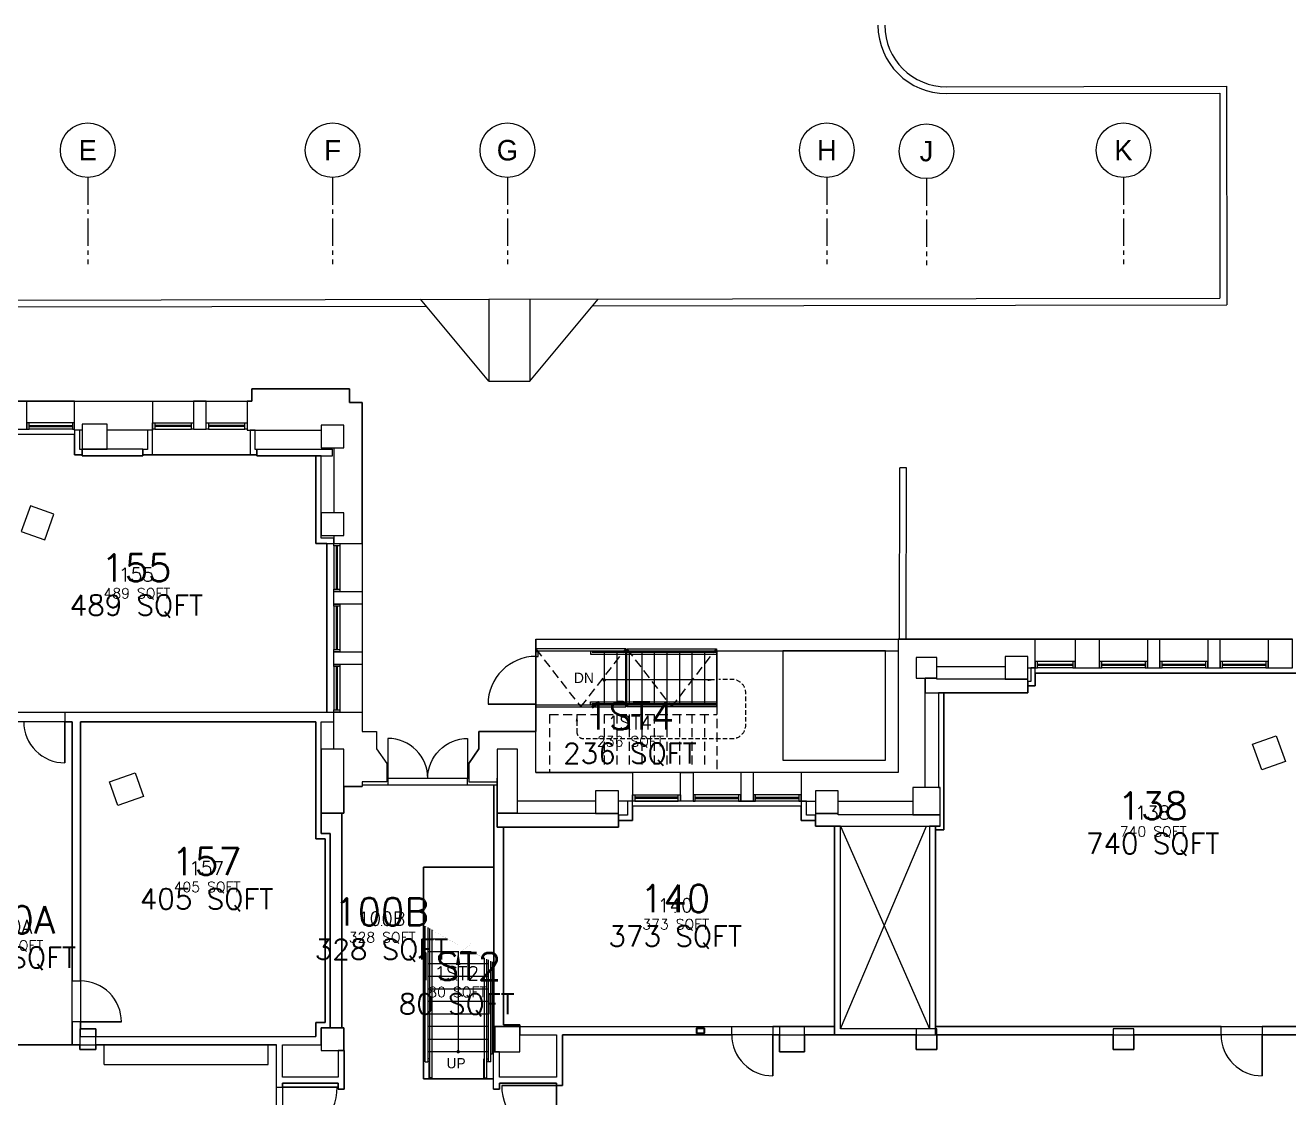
# Model space of a CAD drawing. Header units: inches. Extents: x 237 to 4452, y 125 to 2836.
# Drawn here: x 942 to 2051, y 1895 to 2836 of the extents above; entities that cross this region are included whole.
import ezdxf
from ezdxf.enums import TextEntityAlignment as Align

# ---------------------------------------------------------------- set-up
doc = ezdxf.new("R2010")
doc.units = ezdxf.units.IN
doc.header["$LTSCALE"] = 32
doc.header["$MEASUREMENT"] = 0
for name, pattern in [('CENTER2', [1.125, 0.75, -0.125, 0.125, -0.125]), ('HIDDEN', [0.375, 0.25, -0.125]), ('HIDDEN2', [0.1875, 0.125, -0.0625])]:
    doc.linetypes.add(name, pattern=pattern)
for name, color, linetype in [('A-ANNO-TEXT', 2, 'Continuous'), ('A-AREA-DATA', 7, 'Continuous'), ('A-AREA-GSFT', 5, 'Continuous'), ('A-AREA-PLIN', 1, 'Continuous'), ('A-AREA-RMNA', 7, 'Continuous'), ('A-AREA-RMNO', 7, 'Continuous'), ('A-AREA-RMNO @ 1', 7, 'Continuous'), ('A-AREA-RMNO @ 192', 7, 'Continuous'), ('A-AREA-RMNO @ 96', 7, 'Continuous'), ('A-AREA-SQFT', 7, 'Continuous'), ('A-COLS', 2, 'Continuous'), ('A-DOOR', 3, 'Continuous'), ('A-FLOR-HRAL', 1, 'Continuous'), ('A-FLOR-SPCL', 3, 'Continuous'), ('A-FLOR-STRS', 1, 'Continuous'), ('A-FURN', 5, 'Continuous'), ('A-GLAZ', 5, 'Continuous'), ('A-GRID', 1, 'CENTER2'), ('A-GRID-IDEN', 2, 'Continuous'), ('A-WALL-CAVI', 8, 'Continuous'), ('A-WALL-FULL', 8, 'Continuous'), ('A-WALL-PRHT', 1, 'Continuous')]:
    doc.layers.add(name, color=color, linetype=linetype)
doc.styles.add('Annotative', font='simplex.shx', dxfattribs={"height": 0.25})
doc.dimstyles.get("Standard").update_dxf_attribs({"dimscale": 96, "dimtxt": 0.18, "dimasz": 0.18, "dimexe": 0.18, "dimexo": 0.0625, "dimgap": 0.09, "dimtad": 0, "dimtih": 1, "dimtoh": 1, "dimdec": 4, "dimzin": 1, "dimdsep": 46, "dimlunit": 4, "dimtxsty": 'Standard', "dimblk": 'ARCHTICK', "dimcen": 0.09, "dimclrd": 256, "dimclre": 256, "dimclrt": 256, "dimadec": 0, "dimazin": 0, "dimtfac": 1, "dimtdec": 4, "dimtofl": 0, "dimtmove": 0, "dimatfit": 3, "dimfxl": 1, "dimtolj": 1, "dimtzin": 0, "dimlwd": -1, "dimlwe": -1, "dimarcsym": 0})

# ---------------------------------------------------------------- blocks, each defined once
blk = doc.blocks.new('_ArchTick')
at = {"color": 0, "linetype": 'ByBlock', "const_width": 0.15}
blk.add_lwpolyline([(-0.5, -0.5), (0.5, 0.5)], dxfattribs=at)
blk = doc.blocks.new('Grid_Bubble_T')
blk.add_circle((-0.25, 0), 0.25)
blk.add_attdef('TEXT', text='', height=0.187, rotation=90).set_placement((-0.25, 0), align=Align.MIDDLE)
blk = doc.blocks.new('room')
at = {"layer": 'A-AREA-DATA', "style": 'Annotative', "flags": 9}
for tag, p in [('FACNUM', (0.0054, -0.3439)), ('FLOOR', (0.0054, -0.5314)), ('FACROOM', (0.0054, -0.7189)), ('FACFLOOR', (0.0054, -0.9064))]:
    blk.add_attdef(tag, text='', height=0.125, dxfattribs=at).set_placement(p, align=Align.CENTER)
at = {"layer": 'A-AREA-RMNA', "style": 'Annotative', "flags": 8}
blk.add_attdef('ROOM_NAME', text='', height=0.125, dxfattribs=at).set_placement((0, 0.1875), align=Align.CENTER)
at = {"layer": 'A-AREA-RMNO', "style": 'Annotative'}
blk.add_attdef('ROOM_NUMBER', text='', height=0.125, dxfattribs=at).set_placement((0, 0), align=Align.CENTER)
at = {"layer": 'A-AREA-SQFT', "style": 'Annotative', "flags": 8}
blk.add_attdef('ROOM_AREA', text='', height=0.0938, dxfattribs=at).set_placement((0.0054, -0.1564), align=Align.CENTER)
blk = doc.blocks.new('*U112')
at = {"layer": 'A-AREA-RMNO @ 1'}
ref = blk.add_blockref('room', (1931.7, 2139), dxfattribs=at)
ref.add_attrib('ROOM_NUMBER', '138', dxfattribs={"layer": 'A-AREA-RMNO', "height": 0.125, "style": 'Annotative'}).set_placement((1931.7, 2139), align=Align.CENTER)
ref.add_attrib('ROOM_AREA', '740 SQFT', dxfattribs={"layer": 'A-AREA-SQFT', "height": 0.0938, "style": 'Annotative', "flags": 8}).set_placement((1931.7, 2138.9), align=Align.CENTER)
at = {"layer": 'A-AREA-RMNO @ 192'}
ref = blk.add_blockref('room', (1931.7, 2139), dxfattribs=dict(at, xscale=192, yscale=192, zscale=192))
ref.add_attrib('ROOM_NUMBER', '138', dxfattribs={"layer": 'A-AREA-RMNO', "height": 24, "style": 'Annotative'}).set_placement((1931.7, 2139), align=Align.CENTER)
ref.add_attrib('ROOM_AREA', '740 SQFT', dxfattribs={"layer": 'A-AREA-SQFT', "height": 18, "style": 'Annotative', "flags": 8}).set_placement((1931.7, 2109), align=Align.CENTER)
at = {"layer": 'A-AREA-RMNO @ 96', "xscale": 96, "yscale": 96, "zscale": 96}
blk.add_blockref('room', (1931.7, 2139), dxfattribs=at).add_auto_attribs({'ROOM_NUMBER': '138', 'ROOM_AREA': '740 SQFT'})
blk = doc.blocks.new('*U113')
at = {"layer": 'A-AREA-RMNO @ 1'}
ref = blk.add_blockref('room', (1472.6, 2218.1), dxfattribs=at)
ref.add_attrib('ROOM_NUMBER', '1ST4', dxfattribs={"layer": 'A-AREA-RMNO', "height": 0.125, "style": 'Annotative'}).set_placement((1472.6, 2218.1), align=Align.CENTER)
ref.add_attrib('ROOM_AREA', '236 SQFT', dxfattribs={"layer": 'A-AREA-SQFT', "height": 0.0938, "style": 'Annotative', "flags": 8}).set_placement((1472.6, 2218), align=Align.CENTER)
at = {"layer": 'A-AREA-RMNO @ 192'}
ref = blk.add_blockref('room', (1472.6, 2218.1), dxfattribs=dict(at, xscale=192, yscale=192, zscale=192))
ref.add_attrib('ROOM_NUMBER', '1ST4', dxfattribs={"layer": 'A-AREA-RMNO', "height": 24, "style": 'Annotative'}).set_placement((1472.6, 2218.1), align=Align.CENTER)
ref.add_attrib('ROOM_AREA', '236 SQFT', dxfattribs={"layer": 'A-AREA-SQFT', "height": 18, "style": 'Annotative', "flags": 8}).set_placement((1472.6, 2188.1), align=Align.CENTER)
at = {"layer": 'A-AREA-RMNO @ 96', "xscale": 96, "yscale": 96, "zscale": 96}
blk.add_blockref('room', (1472.6, 2218.1), dxfattribs=at).add_auto_attribs({'ROOM_NUMBER': '1ST4', 'ROOM_AREA': '236 SQFT'})
blk = doc.blocks.new('*U114')
at = {"layer": 'A-AREA-RMNO @ 1'}
ref = blk.add_blockref('room', (1512.4, 2057.6), dxfattribs=at)
ref.add_attrib('ROOM_NUMBER', '140', dxfattribs={"layer": 'A-AREA-RMNO', "height": 0.125, "style": 'Annotative'}).set_placement((1512.4, 2057.6), align=Align.CENTER)
ref.add_attrib('ROOM_AREA', '373 SQFT', dxfattribs={"layer": 'A-AREA-SQFT', "height": 0.0938, "style": 'Annotative', "flags": 8}).set_placement((1512.4, 2057.5), align=Align.CENTER)
at = {"layer": 'A-AREA-RMNO @ 192'}
ref = blk.add_blockref('room', (1512.4, 2057.6), dxfattribs=dict(at, xscale=192, yscale=192, zscale=192))
ref.add_attrib('ROOM_NUMBER', '140', dxfattribs={"layer": 'A-AREA-RMNO', "height": 24, "style": 'Annotative'}).set_placement((1512.4, 2057.6), align=Align.CENTER)
ref.add_attrib('ROOM_AREA', '373 SQFT', dxfattribs={"layer": 'A-AREA-SQFT', "height": 18, "style": 'Annotative', "flags": 8}).set_placement((1512.4, 2027.6), align=Align.CENTER)
at = {"layer": 'A-AREA-RMNO @ 96', "xscale": 96, "yscale": 96, "zscale": 96}
blk.add_blockref('room', (1512.4, 2057.6), dxfattribs=at).add_auto_attribs({'ROOM_NUMBER': '140', 'ROOM_AREA': '373 SQFT'})
blk = doc.blocks.new('*U115')
at = {"layer": 'A-AREA-RMNO @ 1'}
ref = blk.add_blockref('room', (1320.6, 1998.1), dxfattribs=at)
ref.add_attrib('ROOM_NUMBER', '1ST2', dxfattribs={"layer": 'A-AREA-RMNO', "height": 0.125, "style": 'Annotative'}).set_placement((1320.6, 1998.1), align=Align.CENTER)
ref.add_attrib('ROOM_AREA', '80 SQFT', dxfattribs={"layer": 'A-AREA-SQFT', "height": 0.0938, "style": 'Annotative', "flags": 8}).set_placement((1320.6, 1997.9), align=Align.CENTER)
at = {"layer": 'A-AREA-RMNO @ 192'}
ref = blk.add_blockref('room', (1320.6, 1998.1), dxfattribs=dict(at, xscale=192, yscale=192, zscale=192))
ref.add_attrib('ROOM_NUMBER', '1ST2', dxfattribs={"layer": 'A-AREA-RMNO', "height": 24, "style": 'Annotative'}).set_placement((1320.6, 1998.1), align=Align.CENTER)
ref.add_attrib('ROOM_AREA', '80 SQFT', dxfattribs={"layer": 'A-AREA-SQFT', "height": 18, "style": 'Annotative', "flags": 8}).set_placement((1320.6, 1968.1), align=Align.CENTER)
at = {"layer": 'A-AREA-RMNO @ 96', "xscale": 96, "yscale": 96, "zscale": 96}
blk.add_blockref('room', (1320.6, 1998.1), dxfattribs=at).add_auto_attribs({'ROOM_NUMBER': '1ST2', 'ROOM_AREA': '80 SQFT'})
blk = doc.blocks.new('*U116')
at = {"layer": 'A-AREA-RMNO @ 1'}
ref = blk.add_blockref('room', (1254.6, 2046.1), dxfattribs=at)
ref.add_attrib('ROOM_NUMBER', '100B', dxfattribs={"layer": 'A-AREA-RMNO', "height": 0.125, "style": 'Annotative'}).set_placement((1254.6, 2046.1), align=Align.CENTER)
ref.add_attrib('ROOM_AREA', '328 SQFT', dxfattribs={"layer": 'A-AREA-SQFT', "height": 0.0938, "style": 'Annotative', "flags": 8}).set_placement((1254.6, 2046), align=Align.CENTER)
at = {"layer": 'A-AREA-RMNO @ 192'}
ref = blk.add_blockref('room', (1254.6, 2046.1), dxfattribs=dict(at, xscale=192, yscale=192, zscale=192))
ref.add_attrib('ROOM_NUMBER', '100B', dxfattribs={"layer": 'A-AREA-RMNO', "height": 24, "style": 'Annotative'}).set_placement((1254.6, 2046.1), align=Align.CENTER)
ref.add_attrib('ROOM_AREA', '328 SQFT', dxfattribs={"layer": 'A-AREA-SQFT', "height": 18, "style": 'Annotative', "flags": 8}).set_placement((1254.6, 2016.1), align=Align.CENTER)
at = {"layer": 'A-AREA-RMNO @ 96', "xscale": 96, "yscale": 96, "zscale": 96}
blk.add_blockref('room', (1254.6, 2046.1), dxfattribs=at).add_auto_attribs({'ROOM_NUMBER': '100B', 'ROOM_AREA': '328 SQFT'})
blk = doc.blocks.new('*U123')
at = {"layer": 'A-AREA-RMNO @ 1'}
ref = blk.add_blockref('room', (1039.3, 2348.1), dxfattribs=at)
ref.add_attrib('ROOM_NUMBER', '155', dxfattribs={"layer": 'A-AREA-RMNO', "height": 0.125, "style": 'Annotative'}).set_placement((1039.3, 2348.1), align=Align.CENTER)
ref.add_attrib('ROOM_AREA', '489 SQFT', dxfattribs={"layer": 'A-AREA-SQFT', "height": 0.0938, "style": 'Annotative', "flags": 8}).set_placement((1039.3, 2347.9), align=Align.CENTER)
at = {"layer": 'A-AREA-RMNO @ 192'}
ref = blk.add_blockref('room', (1039.3, 2348.1), dxfattribs=dict(at, xscale=192, yscale=192, zscale=192))
ref.add_attrib('ROOM_NUMBER', '155', dxfattribs={"layer": 'A-AREA-RMNO', "height": 24, "style": 'Annotative'}).set_placement((1039.3, 2348.1), align=Align.CENTER)
ref.add_attrib('ROOM_AREA', '489 SQFT', dxfattribs={"layer": 'A-AREA-SQFT', "height": 18, "style": 'Annotative', "flags": 8}).set_placement((1039.3, 2318.1), align=Align.CENTER)
at = {"layer": 'A-AREA-RMNO @ 96', "xscale": 96, "yscale": 96, "zscale": 96}
blk.add_blockref('room', (1039.3, 2348.1), dxfattribs=at).add_auto_attribs({'ROOM_NUMBER': '155', 'ROOM_AREA': '489 SQFT'})
blk = doc.blocks.new('*U124')
at = {"layer": 'A-AREA-RMNO @ 1'}
ref = blk.add_blockref('room', (1100.9, 2090.3), dxfattribs=at)
ref.add_attrib('ROOM_NUMBER', '157', dxfattribs={"layer": 'A-AREA-RMNO', "height": 0.125, "style": 'Annotative'}).set_placement((1100.9, 2090.3), align=Align.CENTER)
ref.add_attrib('ROOM_AREA', '405 SQFT', dxfattribs={"layer": 'A-AREA-SQFT', "height": 0.0938, "style": 'Annotative', "flags": 8}).set_placement((1100.9, 2090.2), align=Align.CENTER)
at = {"layer": 'A-AREA-RMNO @ 192'}
ref = blk.add_blockref('room', (1100.9, 2090.3), dxfattribs=dict(at, xscale=192, yscale=192, zscale=192))
ref.add_attrib('ROOM_NUMBER', '157', dxfattribs={"layer": 'A-AREA-RMNO', "height": 24, "style": 'Annotative'}).set_placement((1100.9, 2090.3), align=Align.CENTER)
ref.add_attrib('ROOM_AREA', '405 SQFT', dxfattribs={"layer": 'A-AREA-SQFT', "height": 18, "style": 'Annotative', "flags": 8}).set_placement((1100.9, 2060.3), align=Align.CENTER)
at = {"layer": 'A-AREA-RMNO @ 96', "xscale": 96, "yscale": 96, "zscale": 96}
blk.add_blockref('room', (1100.9, 2090.3), dxfattribs=at).add_auto_attribs({'ROOM_NUMBER': '157', 'ROOM_AREA': '405 SQFT'})
blk = doc.blocks.new('*U125')
at = {"layer": 'A-AREA-RMNO @ 1'}
ref = blk.add_blockref('room', (927.7, 2038.9), dxfattribs=at)
ref.add_attrib('ROOM_NUMBER', '100A', dxfattribs={"layer": 'A-AREA-RMNO', "height": 0.125, "style": 'Annotative'}).set_placement((927.7, 2038.9), align=Align.CENTER)
ref.add_attrib('ROOM_AREA', '203 SQFT', dxfattribs={"layer": 'A-AREA-SQFT', "height": 0.0938, "style": 'Annotative', "flags": 8}).set_placement((927.7, 2038.8), align=Align.CENTER)
at = {"layer": 'A-AREA-RMNO @ 192'}
ref = blk.add_blockref('room', (927.7, 2038.9), dxfattribs=dict(at, xscale=192, yscale=192, zscale=192))
ref.add_attrib('ROOM_NUMBER', '100A', dxfattribs={"layer": 'A-AREA-RMNO', "height": 24, "style": 'Annotative'}).set_placement((927.7, 2038.9), align=Align.CENTER)
ref.add_attrib('ROOM_AREA', '203 SQFT', dxfattribs={"layer": 'A-AREA-SQFT', "height": 18, "style": 'Annotative', "flags": 8}).set_placement((927.7, 2008.9), align=Align.CENTER)
at = {"layer": 'A-AREA-RMNO @ 96', "xscale": 96, "yscale": 96, "zscale": 96}
blk.add_blockref('room', (927.7, 2038.9), dxfattribs=at).add_auto_attribs({'ROOM_NUMBER': '100A', 'ROOM_AREA': '203 SQFT'})

msp = doc.modelspace()

# ---------------------------------------------------------------- linework, layer by layer
at = {"layer": 'A-ANNO-TEXT', "linetype": 'HIDDEN2', "flags": 128}
msp.add_lwpolyline([(1426.1, 2216.5), (1426.1, 2216, 0.414214), (1432.1, 2210), (1550.4, 2210), (1562.4, 2210, 0.414214), (1574.4, 2222), (1574.4, 2250, 0.414214), (1562.4, 2262), (1550.9, 2262)], format="xyb", dxfattribs=at)
at = {"layer": 'A-ANNO-TEXT', "const_width": 1.5}
for points in [[(1449.4, 2261.5, 1), (1450.9, 2261.5, 1)], [(1321.2, 1935.2, 1), (1322.7, 1935.2, 1)]]:
    msp.add_lwpolyline(points, format="xyb", close=True, dxfattribs=at)
at = {"layer": 'A-ANNO-TEXT', "const_width": 0.06}
msp.add_lwpolyline([(1291.4, 2046.3), (1322.5, 2028.6), (1322.5, 2021.9), (1333.2, 2030), (1333.2, 2023.2), (1353.1, 2013.3), (1353.1, 2013.3)], dxfattribs=at)
at = {"layer": 'A-AREA-GSFT'}
msp.add_lwpolyline([(932.1, 2506.2), (943.1, 2506.2), (985.1, 2506.2), (1053.6, 2506.2), (1089.6, 2506.2), (1100.6, 2506.2), (1136.6, 2506.2), (1140.6, 2506.2), (1140.6, 2517.2), (1226.6, 2517.2), (1226.6, 2505.2), (1237.6, 2505.2), (1237.6, 2381.2), (1237.6, 2339.2), (1237.6, 2328.2), (1237.6, 2286.2), (1237.6, 2275.2), (1237.6, 2233.2), (1237.6, 2216.2), (1250.1, 2216.2), (1250.1, 2201), (1259.1, 2188.2), (1259.1, 2175.2), (1260.2, 2175.2), (1330.2, 2175.2), (1331.1, 2175.2), (1331.1, 2188.2), (1340.1, 2201), (1340.1, 2216.2), (1390.1, 2216.2), (1390.1, 2239.3), (1390.1, 2282.2), (1390.1, 2288.8), (1390.1, 2297.2), (1708.1, 2297.2), (1828.6, 2297.2), (1863.6, 2297.2), (1885.1, 2297.2), (1927.1, 2297.2), (1938.1, 2297.2), (1980.1, 2297.2), (1991.1, 2297.2), (2033.1, 2297.2), (2054.6, 2297.2)], dxfattribs=at)
at = {"layer": 'A-AREA-PLIN'}
for points in [[(1206.6, 2381.2), (1197, 2381.2), (1197, 2458.2), (1145.1, 2458.2), (1145.1, 2459.2), (1139.1, 2459.2), (1053.6, 2459.2), (1045.1, 2459.2), (1045.1, 2458.2), (991.6, 2458.2), (991.6, 2459.2), (985.1, 2459.2), (985.1, 2477.1), (888.2, 2477.1), (888.2, 2458.2), (898.9, 2458.2), (898.9, 2233.2), (940.4, 2233.2), (976.4, 2233.2), (1206.6, 2233.2)], [(1390.1, 2287.2), (1708.1, 2287.2), (1708.1, 2180.2), (1390.1, 2180.2)], [(2092.1, 2262.2), (2092.1, 2267.6), (1828.6, 2267.6), (1828.6, 2256.3), (1822.1, 2256.3), (1822.1, 2250.2), (1748.2, 2250.2), (1748.2, 2167.2), (1748.2, 2130.1), (1741.1, 2130.1), (1741.1, 1957.2), (1991.8, 1957.2), (2027.8, 1957.2), (2092.1, 1957.2)], [(983, 1941.2), (983, 1961.3), (983, 1997.3), (983, 2224.8), (976.4, 2224.8), (940.4, 2224.8), (877.6, 2224.8), (877.6, 2218.8), (877.6, 2182.8), (877.6, 2131.5), (893.6, 2131.5), (893.6, 2113.5), (877.6, 2113.5), (877.6, 1997.3), (877.6, 1961.3), (877.6, 1957.2), (895.6, 1957.2), (895.6, 1941.2), (983, 1941.2)], [(1197, 2224.8), (990.2, 2224.8), (990.2, 1997.3), (990.2, 1961.3), (990.2, 1955.2), (1003.6, 1955.2), (1003.6, 1948.5), (1197, 1948.5), (1197, 1960.9), (1205, 1960.9), (1205, 2122.1), (1197, 2122.1)], [(1652.4, 2133.2), (1635.6, 2133.2), (1635.6, 2138.2), (1623.1, 2138.2), (1623.1, 2150.6), (1475.1, 2150.6), (1475.1, 2138.2), (1462.6, 2138.2), (1462.6, 2132.2), (1361.6, 2132.2), (1361.6, 1958.9), (1376.1, 1958.9), (1376.1, 1957.2), (1562.1, 1957.2), (1598.1, 1957.2), (1652.4, 1957.2)], [(1353.1, 2097.2), (1291.4, 2097.2), (1291.4, 1911.5), (1352.9, 1911.5), (1352.9, 1935.2), (1353.1, 1935.2)]]:
    msp.add_lwpolyline(points, close=True, dxfattribs=at)
for points in [[(1408.1, 1857.6), (1408.1, 1905.6), (1408.1, 1907.5), (1358.2, 1907.5), (1358.2, 1902.2), (1352.9, 1902.2), (1352.9, 1911.5), (1291.4, 1911.5), (1291.4, 2097.2), (1353.1, 2097.2), (1353.1, 2169.2), (1260.2, 2169.2), (1237.6, 2169.2), (1237.6, 2168), (1221.6, 2168), (1221.6, 2144.7), (1219.6, 2144.7), (1219.6, 2126.8), (1219.6, 1956.2), (1221.6, 1956.2), (1221.6, 1936.2), (1221.8, 1936.2), (1221.8, 1902.2), (1216.6, 1902.2), (1216.6, 1907.5), (1167.6, 1907.5), (1167.6, 1904), (1167.6, 1856)], [(2069.1, 1950), (2027.8, 1950), (1991.8, 1950), (1915.1, 1950), (1915.1, 1937.2), (1897.1, 1937.2), (1897.1, 1950), (1742.1, 1950), (1742.1, 1937.2), (1724.1, 1937.2), (1724.1, 1950), (1652.4, 1950), (1626.1, 1950), (1626.1, 1935.2), (1604.1, 1935.2), (1604.1, 1950), (1598.1, 1950), (1562.1, 1950), (1413.4, 1950), (1413.4, 1905.6), (1408.1, 1905.6), (1408.1, 1857.6)], [(896.6, 1790.9), (989.6, 1790.9), (989.6, 1795.2), (1003.6, 1795.2), (1003.6, 1782), (1026.6, 1782), (1026.6, 1774.5), (1074.6, 1774.5), (1074.6, 1782), (1104.6, 1782), (1104.6, 1774.5), (1146.6, 1774.5), (1146.6, 1782), (1162.4, 1782), (1162.4, 1941.2), (1003.6, 1941.2), (1003.6, 1937.2), (989.6, 1937.2), (989.6, 1941.2), (895.6, 1941.2)]]:
    msp.add_lwpolyline(points, dxfattribs=at)
at = {"layer": 'A-COLS'}
for points in [[(991.6, 2464.2), (1013.6, 2464.2), (1013.6, 2486.2), (991.6, 2486.2)], [(1201.6, 2465.2), (1221.6, 2465.2), (1221.6, 2485.2), (1201.6, 2485.2)], [(1201.6, 2388.2), (1221.6, 2388.2), (1221.6, 2408.2), (1201.6, 2408.2)], [(1724.1, 2263.2), (1742.1, 2263.2), (1742.1, 2281.2), (1724.1, 2281.2)], [(1802.1, 2262.2), (1822.1, 2262.2), (1822.1, 2282.2), (1802.1, 2282.2)], [(1201.6, 2144.7), (1221.6, 2144.7), (1221.6, 2200.8), (1201.6, 2200.8)], [(1356.1, 2144.7), (1374.1, 2144.7), (1374.1, 2200.8), (1356.1, 2200.8)], [(1442.6, 2144.2), (1462.6, 2144.2), (1462.6, 2164.2), (1442.6, 2164.2)], [(1635.6, 2144.2), (1655.6, 2144.2), (1655.6, 2164.2), (1635.6, 2164.2)], [(1721.1, 2143.2), (1745.1, 2143.2), (1745.1, 2167.2), (1721.1, 2167.2)], [(989.6, 1937.2), (1003.6, 1937.2), (1003.6, 1955.2), (989.6, 1955.2)], [(1201.6, 1936.2), (1221.6, 1936.2), (1221.6, 1956.2), (1201.6, 1956.2)], [(1354.1, 1935.2), (1376.1, 1935.2), (1376.1, 1957.2), (1354.1, 1957.2)], [(1604.1, 1935.2), (1626.1, 1935.2), (1626.1, 1957.2), (1604.1, 1957.2)], [(1724.1, 1937.2), (1742.1, 1937.2), (1742.1, 1955.2), (1724.1, 1955.2)], [(1897.1, 1937.2), (1915.1, 1937.2), (1915.1, 1955.2), (1897.1, 1955.2)]]:
    msp.add_lwpolyline(points, close=True, dxfattribs=at)
at = {"layer": 'A-DOOR'}
for p, q in [((1260.2, 2210.2), (1260.2, 2175.2)), ((1330.2, 2210.2), (1330.2, 2175.2))]:
    msp.add_line(p, q, dxfattribs=at)
at = {"layer": 'A-DOOR', "linetype": 'HIDDEN'}
for points in [[(1390.1, 2288.8), (1429.6, 2237.8), (1469.1, 2288.8)], [(1470.1, 2288.8), (1509.4, 2237.8), (1548.6, 2288.8)]]:
    msp.add_lwpolyline(points, dxfattribs=at)
at = {"layer": 'A-DOOR'}
for points in [[(1390.1, 2282.2), (1392.1, 2282.2), (1392.1, 2286.2), (1390.1, 2286.2)], [(1390.1, 2240.3), (1348.1, 2240.3), (1348.1, 2240.3), (1390.1, 2240.3)], [(976.4, 2224.8), (976.4, 2188.8), (976.4, 2188.8), (976.4, 2224.8)], [(990.2, 1961.3), (1026.2, 1961.3), (1026.2, 1961.3), (990.2, 1961.3)], [(1598.1, 1950), (1598.1, 1914), (1598.1, 1914), (1598.1, 1950)], [(2027.8, 1950), (2027.8, 1914), (2027.8, 1914), (2027.8, 1950)], [(1167.6, 1904), (1215.6, 1904), (1215.6, 1904), (1167.6, 1904)], [(1408.1, 1905.6), (1360.1, 1905.6), (1360.1, 1905.6), (1408.1, 1905.6)]]:
    msp.add_lwpolyline(points, close=True, dxfattribs=at)
for points in [[(1390.1, 2282.2, 0.414214), (1348.1, 2240.3)], [(940.4, 2224.8, 0.414214), (976.4, 2188.8)], [(1295.2, 2175.2, 0.414214), (1260.2, 2210.2)], [(1026.2, 1961.3, 0.414214), (990.2, 1997.3)], [(1562.1, 1950, 0.414214), (1598.1, 1914)], [(1991.8, 1950, 0.414214), (2027.8, 1914)], [(1167.6, 1856, 0.414214), (1215.6, 1904)], [(1360.1, 1905.6, 0.414214), (1408.1, 1857.6)]]:
    msp.add_lwpolyline(points, format="xyb", dxfattribs=at)
at = {"layer": 'A-DOOR', "extrusion": (0, 0, -1)}
msp.add_lwpolyline([(-1295.2, 2175.2, 0.414214), (-1330.2, 2210.2)], format="xyb", dxfattribs=at)
at = {"layer": 'A-FLOR-HRAL'}
for p, q in [((1291.4, 2046.3), (1291.4, 1932.9)), ((1293, 1926.2), (1293, 2045.4)), ((1295.3, 2044.1), (1295.3, 1926.2)), ((1296.8, 2043.3), (1296.8, 1912.3)), ((1298.8, 2042.1), (1298.8, 1912.3)), ((1219.6, 2012.4), (1219.6, 2021.9)), ((1344.7, 2017.5), (1344.7, 1912.3)), ((1346.7, 2016.5), (1346.7, 1912.3)), ((1348.2, 2015.8), (1348.2, 1926.2)), ((1350.5, 1926.2), (1350.5, 2014.7)), ((1351.6, 2014.1), (1351.6, 1932.9)), ((1291.4, 1932.9), (1293, 1932.9)), ((1351.6, 1932.9), (1350.5, 1932.9)), ((1293, 1926.2), (1295.3, 1926.2)), ((1296.8, 1928.8), (1295.3, 1928.8)), ((1296.5, 1926.6), (1295.3, 1926.6)), ((1296.5, 1911.5), (1296.5, 1926.6)), ((1299, 1928.8), (1298.8, 1928.8)), ((1299, 1911.5), (1299, 1928.8)), ((1344.5, 1911.5), (1344.5, 1928.8)), ((1344.5, 1928.8), (1344.7, 1928.8)), ((1346.7, 1928.8), (1348.2, 1928.8)), ((1347, 1911.5), (1347, 1926.6)), ((1347, 1926.6), (1348.2, 1926.6)), ((1350.5, 1926.2), (1348.2, 1926.2)), ((1350.5, 1926.2), (1348.2, 1926.2)), ((1299, 1911.5), (1296.5, 1911.5)), ((1298.8, 1912.3), (1296.8, 1912.3)), ((1344.5, 1911.5), (1347, 1911.5)), ((1344.7, 1912.3), (1346.7, 1912.3))]:
    msp.add_line(p, q, dxfattribs=at)
for points in [[(1438.1, 2287.2), (1438.1, 2284.3), (1548.6, 2284.3)], [(1439.6, 2287.2), (1439.6, 2285.8), (1548.6, 2285.8)], [(1438.1, 2239.3), (1438.1, 2242.3), (1548.6, 2242.3)], [(1439.6, 2239.3), (1439.6, 2240.8), (1548.6, 2240.8)]]:
    msp.add_lwpolyline(points, dxfattribs=at)
at = {"layer": 'A-FLOR-SPCL'}
for p, q in [((1746.1, 2782.3), (1996.5, 2782.7)), ((1750.6, 2776.3), (1990.6, 2776.7)), ((1990.6, 2776.7), (1990.8, 2596.7)), ((1996.5, 2782.7), (1996.8, 2590.7)), ((1348.7, 2595.7), (1990.8, 2596.7)), ((456.9, 2594.4), (1348.7, 2595.7)), ((456.9, 2588.4), (1293.8, 2589.7)), ((1348.7, 2523.7), (1288.7, 2595.8)), ((1348.7, 2595.8), (1348.7, 2523.7)), ((1384.7, 2523.8), (1444.7, 2595.8)), ((1384.7, 2595.8), (1384.7, 2523.8)), ((1439.8, 2589.9), (1996.8, 2590.7)), ((1348.7, 2523.7), (1384.7, 2523.8)), ((1709.4, 2297.4), (1709.6, 2447.7)), ((1715.6, 2447.7), (1709.6, 2447.7)), ((1715.4, 2297.4), (1715.6, 2447.7))]:
    msp.add_line(p, q, dxfattribs=at)
for radius in [60, 54]:
    msp.add_arc((1750.5, 2836.3), radius, 180.0843, 270.0843, dxfattribs=at)
at = {"layer": 'A-FLOR-STRS'}
for p, q in [((1450.1, 2287.2), (1450.1, 2239.3)), ((1461.1, 2287.2), (1461.1, 2239.3)), ((1472.1, 2287.2), (1472.1, 2239.3)), ((1483.1, 2287.2), (1483.1, 2239.3)), ((1494.1, 2287.2), (1494.1, 2239.3)), ((1505.1, 2287.2), (1505.1, 2239.3)), ((1516.1, 2287.2), (1516.1, 2239.3)), ((1527.1, 2287.2), (1527.1, 2239.3)), ((1538.1, 2287.2), (1538.1, 2239.3)), ((1549.1, 2287.2), (1549.1, 2239.3)), ((1549.1, 2287.2), (1549.1, 2239.3)), ((1295.3, 2034.2), (1311.7, 2034.2)), ((1311.7, 2034.2), (1312.6, 2034.2)), ((1295.3, 2023.2), (1322.5, 2023.2)), ((1324.3, 2023.2), (1333.2, 2023.2)), ((1348.2, 2012.2), (1295.3, 2012.2)), ((1348.2, 2001.2), (1295.3, 2001.2)), ((1348.2, 1990.2), (1295.3, 1990.2)), ((1348.2, 1979.2), (1295.3, 1979.2)), ((1348.2, 1968.2), (1295.3, 1968.2)), ((1348.2, 1957.2), (1295.3, 1957.2)), ((1295.3, 1946.2), (1348.2, 1946.2)), ((1348.2, 1935.2), (1295.3, 1935.2))]:
    msp.add_line(p, q, dxfattribs=at)
at = {"layer": 'A-FLOR-STRS', "linetype": 'HIDDEN'}
for p, q in [((1402.1, 2231.3), (1549.1, 2231.3)), ((1402.1, 2231.3), (1402.1, 2180.2)), ((1450.1, 2231.3), (1450.1, 2183.3)), ((1461.1, 2231.3), (1461.1, 2183.3)), ((1472.1, 2231.3), (1472.1, 2183.3)), ((1483.1, 2231.3), (1483.1, 2183.3)), ((1494.1, 2231.3), (1494.1, 2183.3)), ((1505.1, 2231.3), (1505.1, 2183.3)), ((1516.1, 2231.3), (1516.1, 2183.3)), ((1527.1, 2231.3), (1527.1, 2183.3)), ((1538.1, 2231.3), (1538.1, 2183.3)), ((1549.1, 2239.3), (1549.1, 2183.3))]:
    msp.add_line(p, q, dxfattribs=at)
at = {"layer": 'A-FURN'}
for p, q in [((1011.1, 1923.9), (1011.1, 1941.2)), ((1155.1, 1923.9), (1155.1, 1941.2)), ((1011.1, 1923.9), (1155.1, 1923.9))]:
    msp.add_line(p, q, dxfattribs=at)
for points in [[(938.1, 2391.8), (958.9, 2384.4), (966.9, 2407), (946.2, 2414.4)], [(2048.3, 2190), (2027.6, 2182.6), (2019.5, 2205.2), (2040.3, 2212.6)], [(1038.3, 2180), (1045.7, 2159.3), (1023.1, 2151.3), (1015.7, 2172)]]:
    msp.add_lwpolyline(points, close=True, dxfattribs=at)
at = {"layer": 'A-GLAZ'}
for p, q in [((945.1, 2485), (983.1, 2485)), ((945.1, 2484), (983.1, 2484)), ((1087.6, 2485), (1055.6, 2485)), ((1087.6, 2484), (1055.6, 2484)), ((1134.6, 2485), (1102.6, 2485)), ((1134.6, 2484), (1102.6, 2484)), ((1214.9, 2341.2), (1214.9, 2379.2)), ((1215.9, 2341.2), (1215.9, 2379.2)), ((1214.9, 2288.2), (1214.9, 2326.2)), ((1215.9, 2288.2), (1215.9, 2326.2)), ((1830.6, 2275.5), (1861.6, 2275.5)), ((1830.6, 2274.5), (1861.6, 2274.5)), ((1887.1, 2275.5), (1925.1, 2275.5)), ((1887.1, 2274.5), (1925.1, 2274.5)), ((1940.1, 2275.5), (1978.1, 2275.5)), ((1940.1, 2274.5), (1978.1, 2274.5)), ((1993.1, 2275.5), (2031.1, 2275.5)), ((1993.1, 2274.5), (2031.1, 2274.5)), ((1214.9, 2235.2), (1214.9, 2273.2)), ((1215.9, 2235.2), (1215.9, 2273.2)), ((1515.1, 2158.5), (1477.1, 2158.5)), ((1515.1, 2157.5), (1477.1, 2157.5)), ((1530.1, 2158.5), (1568.1, 2158.5)), ((1530.1, 2157.5), (1568.1, 2157.5)), ((1583.1, 2158.5), (1621.1, 2158.5)), ((1583.1, 2157.5), (1621.1, 2157.5))]:
    msp.add_line(p, q, dxfattribs=at)
at = {"layer": 'A-GRID'}
for p, q in [((996.6, 2702.6), (996.6, 2626.4)), ((1211.6, 2702.6), (1211.6, 2626.4)), ((1365.1, 2702.6), (1365.1, 2626.4)), ((1645.6, 2702.6), (1645.6, 2626.4)), ((1733.1, 2701.7), (1733.1, 2625.6)), ((1906.1, 2702.6), (1906.1, 2626.4))]:
    msp.add_line(p, q, dxfattribs=at)
at = {"layer": 'A-WALL-CAVI'}
for p, q in [((1657.6, 1955.2), (1733.1, 2133.2)), ((1657.6, 2133.2), (1735.9, 1955.2))]:
    msp.add_line(p, q, dxfattribs=at)
at = {"layer": 'A-WALL-FULL'}
for p, q in [((985.1, 2506.2), (943.1, 2506.2)), ((1053.6, 2506.2), (1089.6, 2506.2)), ((1100.6, 2506.2), (1136.6, 2506.2)), ((985.1, 2487.2), (945.1, 2487.2)), ((1054.1, 2487.2), (1087.6, 2487.2)), ((1101.1, 2487.2), (1134.6, 2487.2)), ((985.1, 2477.1), (888.2, 2477.1)), ((983.1, 2481.8), (945.1, 2481.8)), ((1055.6, 2481.8), (1087.6, 2481.8)), ((1102.6, 2481.8), (1134.6, 2481.8)), ((1053.6, 2459.2), (1139.1, 2459.2)), ((1206.6, 2381.2), (1206.6, 2233.2)), ((1212.6, 2379.2), (1212.6, 2341.2)), ((1218.1, 2381.2), (1218.1, 2341.2)), ((1237.6, 2381.2), (1237.6, 2339.2)), ((1212.6, 2326.2), (1212.6, 2288.2)), ((1218.1, 2328.2), (1218.1, 2288.2)), ((1237.6, 2328.2), (1237.6, 2286.2)), ((1863.6, 2297.2), (1828.6, 2297.2)), ((1927.1, 2297.2), (1885.1, 2297.2)), ((1980.1, 2297.2), (1938.1, 2297.2)), ((2033.1, 2297.2), (1991.1, 2297.2)), ((1218.1, 2275.2), (1218.1, 2235.2)), ((1237.6, 2275.2), (1237.6, 2233.2)), ((1863.6, 2277.8), (1830.6, 2277.8)), ((1927.1, 2277.8), (1887.1, 2277.8)), ((1980.1, 2277.8), (1940.1, 2277.8)), ((2033.1, 2277.8), (1993.1, 2277.8)), ((1212.6, 2273.2), (1212.6, 2235.2)), ((1828.6, 2267.6), (2092.1, 2267.6)), ((1861.6, 2272.2), (1830.6, 2272.2)), ((1925.1, 2272.2), (1887.1, 2272.2)), ((1978.1, 2272.2), (1940.1, 2272.2)), ((2031.1, 2272.2), (1993.1, 2272.2)), ((1259.1, 2175.2), (1260.2, 2175.2)), ((1260.2, 2175.2), (1260.2, 2169.2)), ((1330.2, 2169.2), (1330.2, 2175.2)), ((1330.2, 2175.2), (1331.4, 2175.2)), ((1623.1, 2180.2), (1475.1, 2180.2)), ((1221.6, 2168), (1237.6, 2168)), ((1237.6, 2172.2), (1237.6, 2168)), ((1260.2, 2169.2), (1237.6, 2169.2)), ((1356.1, 2169.2), (1330.2, 2169.2)), ((1475.1, 2160.7), (1515.1, 2160.7)), ((1623.1, 2155.2), (1475.1, 2155.2)), ((1477.1, 2155.2), (1515.1, 2155.2)), ((1570.1, 2160.7), (1530.1, 2160.7)), ((1568.1, 2155.2), (1530.1, 2155.2)), ((1623.1, 2160.7), (1583.1, 2160.7)), ((1621.1, 2155.2), (1583.1, 2155.2)), ((1623.1, 2150.6), (1475.1, 2150.6))]:
    msp.add_line(p, q, dxfattribs=at)
at = {"layer": 'A-WALL-FULL', "linetype": 'Continuous', "lineweight": -3}
for p, q in [((989.7, 2480.8), (985.1, 2480.8)), ((985.1, 2480.8), (985.1, 2459.2)), ((989.7, 2463.9), (989.7, 2480.8)), ((1053.6, 2480.8), (1049, 2480.8)), ((1049, 2480.8), (1049, 2463.9)), ((1053.6, 2459.2), (1053.6, 2480.8)), ((1143.7, 2480.8), (1139.1, 2480.8)), ((1139.1, 2480.8), (1139.1, 2459.2)), ((1143.7, 2463.9), (1143.7, 2480.8)), ((991.6, 2463.9), (989.7, 2463.9)), ((1045.1, 2464.2), (991.6, 2464.2)), ((991.6, 2464.2), (991.6, 2458.2)), ((991.6, 2459.2), (991.6, 2463.9)), ((1045.1, 2458.2), (1045.1, 2464.2)), ((1049, 2463.9), (1045.1, 2463.9)), ((1045.1, 2463.9), (1045.1, 2459.2)), ((1145.1, 2463.9), (1143.7, 2463.9)), ((1145.1, 2464.2), (1211.6, 2464.2)), ((1145.1, 2464.2), (1145.1, 2458.2)), ((1145.1, 2459.2), (1145.1, 2463.9)), ((1211.6, 2458.2), (1211.6, 2464.2)), ((985.1, 2459.2), (991.6, 2459.2)), ((991.6, 2458.2), (1045.1, 2458.2)), ((1045.1, 2459.2), (1053.6, 2459.2)), ((1139.1, 2459.2), (1145.1, 2459.2)), ((1145.1, 2458.2), (1197, 2458.2)), ((1201.6, 2458.2), (1197, 2458.2)), ((1197, 2458.2), (1197, 2381.2)), ((1197, 2458.2), (1201.6, 2458.2)), ((1201.6, 2385.9), (1201.6, 2458.2)), ((1201.6, 2458.2), (1211.6, 2458.2)), ((1212.6, 2385.9), (1201.6, 2385.9)), ((1212.6, 2381.2), (1212.6, 2385.9)), ((1197, 2381.2), (1212.6, 2381.2)), ((1828.6, 2272.2), (1824.6, 2272.2)), ((1824.6, 2272.2), (1824.6, 2260.3)), ((1828.6, 2256.3), (1828.6, 2272.2)), ((1742.1, 2263.2), (1732.1, 2263.2)), ((1732.1, 2263.2), (1732.1, 2250.2)), ((1742.1, 2262.2), (1742.1, 2263.2)), ((1822.1, 2262.2), (1742.1, 2262.2)), ((1822.1, 2250.2), (1822.1, 2262.2)), ((1822.1, 2260.3), (1822.1, 2256.3)), ((1824.6, 2260.3), (1822.1, 2260.3)), ((1822.1, 2256.3), (1828.6, 2256.3)), ((1732.1, 2250.2), (1822.1, 2250.2)), ((1748.2, 2250.2), (1743.6, 2250.2)), ((1743.6, 2250.2), (1743.6, 2167.2)), ((1748.2, 2167.2), (1748.2, 2250.2)), ((976.4, 2233.2), (1212.6, 2233.2)), ((976.4, 2233.2), (976.4, 2224.8)), ((1212.6, 2224.8), (1212.6, 2233.2)), ((976.4, 2224.8), (983, 2224.8)), ((983, 2224.8), (983, 1997.3)), ((990.2, 2224.8), (1197, 2224.8)), ((990.2, 1997.3), (990.2, 2224.8)), ((1197, 2224.8), (1197, 2122.1)), ((1201.6, 2126.8), (1201.6, 2224.8)), ((1201.6, 2224.8), (1212.6, 2224.8)), ((1356.1, 2132.2), (1356.1, 2175.2)), ((1353.1, 2169.2), (1353.1, 2132.2)), ((1743.6, 2167.2), (1745.1, 2167.2)), ((1745.1, 2133.2), (1745.1, 2167.2)), ((1748.2, 2130.1), (1748.2, 2167.2)), ((1475.1, 2155.2), (1470.5, 2155.2)), ((1470.5, 2155.2), (1470.5, 2142.9)), ((1475.1, 2138.2), (1475.1, 2155.2)), ((1627.7, 2155.2), (1623.1, 2155.2)), ((1623.1, 2155.2), (1623.1, 2138.2)), ((1627.7, 2142.9), (1627.7, 2155.2)), ((1219.6, 2144.7), (1201.6, 2144.7)), ((1201.6, 2144.7), (1201.6, 2126.8)), ((1219.6, 2126.8), (1219.6, 2144.7)), ((1374.1, 2144.7), (1356.1, 2144.7)), ((1356.1, 2144.7), (1356.1, 2132.2)), ((1374.1, 2144.2), (1374.1, 2144.7)), ((1462.6, 2144.2), (1374.1, 2144.2)), ((1462.6, 2132.2), (1462.6, 2144.2)), ((1462.6, 2142.9), (1462.6, 2138.2)), ((1470.5, 2142.9), (1462.6, 2142.9)), ((1635.6, 2142.9), (1627.7, 2142.9)), ((1655.6, 2144.2), (1635.6, 2144.2)), ((1635.6, 2144.2), (1635.6, 2133.2)), ((1635.6, 2138.2), (1635.6, 2142.9)), ((1655.6, 2143.2), (1655.6, 2144.2)), ((1745.1, 2143.2), (1655.6, 2143.2)), ((1745.1, 2133.2), (1745.1, 2143.2)), ((1353.1, 2132.2), (1353.1, 1957.2)), ((1361.6, 2132.2), (1356.1, 2132.2)), ((1356.1, 2132.2), (1462.6, 2132.2)), ((1361.6, 1958.9), (1361.6, 2132.2)), ((1462.6, 2138.2), (1475.1, 2138.2)), ((1623.1, 2138.2), (1635.6, 2138.2)), ((1635.6, 2133.2), (1745.1, 2133.2)), ((1657.6, 2133.2), (1652.4, 2133.2)), ((1652.4, 2133.2), (1652.4, 1950)), ((1657.6, 1955.2), (1657.6, 2133.2)), ((1741.1, 2133.2), (1735.9, 2133.2)), ((1735.9, 2133.2), (1735.9, 1955.2)), ((1741.1, 1950), (1741.1, 2133.2)), ((1745.1, 2133.2), (1741.1, 2133.2)), ((1741.1, 2133.2), (1741.1, 2130.1)), ((1197, 2122.1), (1205, 2122.1)), ((1209.6, 2126.8), (1201.6, 2126.8)), ((1201.6, 2126.8), (1209.6, 2126.8)), ((1205, 2122.1), (1205, 1960.9)), ((1209.6, 2126.8), (1209.6, 1956.2)), ((1209.6, 1956.2), (1209.6, 2126.8)), ((1219.6, 1956.2), (1219.6, 2126.8)), ((1741.1, 2130.1), (1748.2, 2130.1)), ((983, 1997.3), (990.2, 1997.3)), ((990.2, 1961.3), (983, 1961.3)), ((983, 1961.3), (983, 1941.2)), ((990.2, 1948.5), (990.2, 1961.3)), ((1197, 1960.9), (1197, 1948.5)), ((1205, 1960.9), (1197, 1960.9)), ((1201.6, 1941.2), (1201.6, 1956.2)), ((1201.6, 1956.2), (1209.6, 1956.2)), ((1209.6, 1956.2), (1219.6, 1956.2)), ((1353.1, 1957.2), (1376.1, 1957.2)), ((1354.1, 1957.2), (1353.1, 1957.2)), ((1353.1, 1957.2), (1353.1, 1935.2)), ((1354.1, 1935.2), (1354.1, 1957.2)), ((1376.1, 1958.9), (1361.6, 1958.9)), ((1376.1, 1957.2), (1376.1, 1958.9)), ((1376.1, 1957.2), (1562.1, 1957.2)), ((1376.1, 1957.2), (1376.1, 1950)), ((1562.1, 1950), (1562.1, 1957.2)), ((1598.1, 1957.2), (1598.1, 1950)), ((1652.4, 1957.2), (1598.1, 1957.2)), ((1652.4, 1950), (1652.4, 1957.2)), ((1735.9, 1955.2), (1657.6, 1955.2)), ((1991.8, 1957.2), (1741.1, 1957.2)), ((1741.1, 1957.2), (1741.1, 1950)), ((1991.8, 1950), (1991.8, 1957.2)), ((2027.8, 1957.2), (2027.8, 1950)), ((2092.1, 1957.2), (2027.8, 1957.2)), ((990.2, 1948.5), (1197, 1948.5)), ((1376.1, 1950), (1408.1, 1950)), ((1408.1, 1950), (1408.1, 1912.8)), ((1413.4, 1950), (1562.1, 1950)), ((1413.4, 1905.6), (1413.4, 1950)), ((1598.1, 1950), (1652.4, 1950)), ((1652.4, 1950), (1741.1, 1950)), ((1741.1, 1950), (1991.8, 1950)), ((2027.8, 1950), (2317.6, 1950)), ((983, 1941.2), (1162.4, 1941.2)), ((1162.4, 1904), (1162.4, 1941.2)), ((1167.6, 1941.2), (1201.6, 1941.2)), ((1167.6, 1912.8), (1167.6, 1941.2)), ((1221.8, 1936.2), (1216.6, 1936.2)), ((1216.6, 1936.2), (1216.6, 1912.8)), ((1221.8, 1902.2), (1221.8, 1936.2)), ((1358.2, 1935.2), (1352.9, 1935.2)), ((1352.9, 1902.2), (1352.9, 1935.2)), ((1353.1, 1935.2), (1354.1, 1935.2)), ((1358.2, 1912.8), (1358.2, 1935.2)), ((1216.6, 1912.8), (1167.6, 1912.8)), ((1408.1, 1912.8), (1358.2, 1912.8)), ((1162.4, 1904), (1167.6, 1904)), ((1167.6, 1904), (1167.6, 1907.5)), ((1167.6, 1907.5), (1216.6, 1907.5)), ((1216.6, 1907.5), (1216.6, 1902.2)), ((1216.6, 1902.2), (1221.8, 1902.2)), ((1352.9, 1902.2), (1358.2, 1902.2)), ((1358.2, 1907.5), (1408.1, 1907.5)), ((1358.2, 1902.2), (1358.2, 1907.5)), ((1408.1, 1907.5), (1408.1, 1905.6)), ((1408.1, 1905.6), (1413.4, 1905.6))]:
    msp.add_line(p, q, dxfattribs=at)
at = {"layer": 'A-WALL-FULL'}
for points in [[(1212.6, 2388.2), (1212.6, 2383.8), (1212.6, 2381.2), (1218.1, 2381.2), (1237.6, 2381.2), (1237.6, 2505.2), (1226.6, 2505.2), (1226.6, 2517.2), (1140.6, 2517.2), (1140.6, 2506.2), (1140.6, 2506.2), (1136.6, 2506.2), (1136.6, 2487.2), (1136.6, 2480.8), (1139.1, 2480.8), (1201.6, 2480.8)], [(991.6, 2480.8), (987.6, 2480.8), (985.1, 2480.8), (985.1, 2487.2), (985.1, 2506.2), (1053.6, 2506.2), (1053.6, 2487.2), (1053.6, 2480.8), (1053.6, 2480.8), (1013.6, 2480.8)], [(1212.6, 2465.2), (1212.6, 2408.2)], [(1822.1, 2272.2), (1826.1, 2272.2), (1828.6, 2272.2), (1828.6, 2277.8), (1828.6, 2297.2), (1708.1, 2297.2), (1708.1, 2180.2), (1623.1, 2180.2), (1623.1, 2160.7), (1623.1, 2155.2), (1625.6, 2155.2), (1635.6, 2155.2)], [(1742.1, 2273.2), (1802.1, 2273.2)], [(1732.1, 2167.2), (1732.1, 2263.2)], [(1212.6, 2200.8), (1212.6, 2230.8), (1212.6, 2233.2), (1218.1, 2233.2), (1237.6, 2233.2), (1237.6, 2216.2), (1250.1, 2216.2), (1250.1, 2201), (1259.1, 2188.2), (1259.1, 2172.2), (1237.6, 2172.2)], [(1390.1, 2180.2), (1390.1, 2216.2), (1340.1, 2216.2), (1340.1, 2201), (1331.1, 2188.2), (1331.1, 2172.2), (1356.1, 2172.2)], [(1390.1, 2180.2), (1475.1, 2180.2), (1475.1, 2160.7), (1475.1, 2155.2), (1472.6, 2155.2), (1462.6, 2155.2)], [(1442.6, 2155.2), (1374.1, 2155.2)], [(1655.6, 2155.2), (1721.1, 2155.2)]]:
    msp.add_lwpolyline(points, dxfattribs=at)
for points in [[(943.1, 2506.2), (932.1, 2506.2), (932.1, 2487.2), (932.1, 2481.8), (934.6, 2481.8), (940.6, 2481.8), (943.1, 2481.8), (943.1, 2487.2)], [(1100.6, 2506.2), (1089.6, 2506.2), (1089.6, 2487.2), (1089.6, 2481.8), (1092.1, 2481.8), (1098.1, 2481.8), (1100.6, 2481.8), (1100.6, 2487.2)], [(943.1, 2487.2), (943.1, 2481.8), (945.1, 2481.8), (945.1, 2487.2)], [(983.1, 2487.2), (983.1, 2481.8), (985.1, 2481.8), (985.1, 2487.2)], [(1055.6, 2487.2), (1055.6, 2481.8), (1053.6, 2481.8), (1053.6, 2487.2)], [(1089.6, 2487.2), (1089.6, 2481.8), (1087.6, 2481.8), (1087.6, 2487.2)], [(1102.6, 2487.2), (1102.6, 2481.8), (1100.6, 2481.8), (1100.6, 2487.2)], [(1136.6, 2487.2), (1136.6, 2481.8), (1134.6, 2481.8), (1134.6, 2487.2)], [(1218.1, 2379.2), (1212.6, 2379.2), (1212.6, 2381.2), (1218.1, 2381.2)], [(1218.1, 2339.2), (1212.6, 2339.2), (1212.6, 2341.2), (1218.1, 2341.2)], [(1237.6, 2339.2), (1237.6, 2328.2), (1218.1, 2328.2), (1212.6, 2328.2), (1212.6, 2330.8), (1212.6, 2336.8), (1212.6, 2339.2), (1218.1, 2339.2)], [(1218.1, 2326.2), (1212.6, 2326.2), (1212.6, 2328.2), (1218.1, 2328.2)], [(1863.6, 2297.2), (1863.6, 2277.8), (1863.6, 2272.2), (1866.1, 2272.2), (1882.6, 2272.2), (1885.1, 2272.2), (1885.1, 2277.8), (1885.1, 2297.2)], [(1938.1, 2297.2), (1927.1, 2297.2), (1927.1, 2277.8), (1927.1, 2272.2), (1929.6, 2272.2), (1935.6, 2272.2), (1938.1, 2272.2), (1938.1, 2277.8)], [(1991.1, 2297.2), (1980.1, 2297.2), (1980.1, 2277.8), (1980.1, 2272.2), (1982.6, 2272.2), (1988.6, 2272.2), (1991.1, 2272.2), (1991.1, 2277.8)], [(2033.1, 2297.2), (2033.1, 2277.8), (2033.1, 2272.2), (2035.6, 2272.2), (2052.1, 2272.2), (2054.6, 2272.2), (2054.6, 2277.8), (2054.6, 2297.2)], [(1218.1, 2286.2), (1212.6, 2286.2), (1212.6, 2288.2), (1218.1, 2288.2)], [(1237.6, 2286.2), (1237.6, 2275.2), (1218.1, 2275.2), (1212.6, 2275.2), (1212.6, 2277.8), (1212.6, 2283.8), (1212.6, 2286.2), (1218.1, 2286.2)], [(1218.1, 2273.2), (1212.6, 2273.2), (1212.6, 2275.2), (1218.1, 2275.2)], [(1828.6, 2277.8), (1828.6, 2272.2), (1830.6, 2272.2), (1830.6, 2277.8)], [(1861.6, 2277.8), (1861.6, 2272.2), (1863.6, 2272.2), (1863.6, 2277.8)], [(1885.1, 2277.8), (1885.1, 2272.2), (1887.1, 2272.2), (1887.1, 2277.8)], [(1925.1, 2277.8), (1925.1, 2272.2), (1927.1, 2272.2), (1927.1, 2277.8)], [(1938.1, 2277.8), (1938.1, 2272.2), (1940.1, 2272.2), (1940.1, 2277.8)], [(1978.1, 2277.8), (1978.1, 2272.2), (1980.1, 2272.2), (1980.1, 2277.8)], [(1991.1, 2277.8), (1991.1, 2272.2), (1993.1, 2272.2), (1993.1, 2277.8)], [(2031.1, 2277.8), (2031.1, 2272.2), (2033.1, 2272.2), (2033.1, 2277.8)], [(1218.1, 2233.2), (1212.6, 2233.2), (1212.6, 2235.2), (1218.1, 2235.2)], [(1517.1, 2180.2), (1528.1, 2180.2), (1528.1, 2160.7), (1528.1, 2155.2), (1525.6, 2155.2), (1519.6, 2155.2), (1517.1, 2155.2), (1517.1, 2160.7)], [(1581.1, 2180.2), (1570.1, 2180.2), (1570.1, 2160.7), (1570.1, 2155.2), (1572.6, 2155.2), (1578.6, 2155.2), (1581.1, 2155.2), (1581.1, 2160.7)], [(1477.1, 2160.7), (1477.1, 2155.2), (1475.1, 2155.2), (1475.1, 2160.7)], [(1517.1, 2160.7), (1517.1, 2155.2), (1515.1, 2155.2), (1515.1, 2160.7)], [(1528.1, 2160.7), (1528.1, 2155.2), (1530.1, 2155.2), (1530.1, 2160.7)], [(1568.1, 2160.7), (1568.1, 2155.2), (1570.1, 2155.2), (1570.1, 2160.7)], [(1581.1, 2160.7), (1581.1, 2155.2), (1583.1, 2155.2), (1583.1, 2160.7)], [(1621.1, 2160.7), (1621.1, 2155.2), (1623.1, 2155.2), (1623.1, 2160.7)], [(1531.6, 1955.6), (1537.6, 1955.6), (1537.6, 1951.6), (1531.6, 1951.6)]]:
    msp.add_lwpolyline(points, close=True, dxfattribs=at)
msp.add_lwpolyline([(1531.6, 1956.1), (1537.6, 1956.1, -0.414214), (1538.1, 1955.6), (1538.1, 1951.6, -0.414214), (1537.6, 1951.1), (1531.6, 1951.1, -0.414214), (1531.1, 1951.6), (1531.1, 1955.6, -0.414214)], format="xyb", close=True, dxfattribs=at)
at = {"layer": 'A-WALL-PRHT'}
for p, q in [((1390.1, 2297.2), (1708.1, 2297.2)), ((1390.1, 2297.2), (1390.1, 2287.2)), ((1390.1, 2287.2), (1549.1, 2287.2)), ((1548.6, 2287.2), (1607.1, 2287.2)), ((1549.1, 2287.2), (1549.1, 2239.3)), ((1549.1, 2239.3), (1390.1, 2239.3)), ((1390.1, 2239.3), (1390.1, 2216.2))]:
    msp.add_line(p, q, dxfattribs=at)
for points in [[(1390.1, 2237.8), (1469.1, 2237.8), (1469.1, 2288.8), (1390.1, 2288.8)], [(1548.6, 2237.8), (1470.1, 2237.8), (1470.1, 2288.8), (1548.6, 2288.8)], [(1607.1, 2191.2), (1697.1, 2191.2), (1697.1, 2287.2), (1607.1, 2287.2)]]:
    msp.add_lwpolyline(points, close=True, dxfattribs=at)

# ---------------------------------------------------------------- block references
at = {"layer": 'A-AREA-RMNO'}
for name in ['*U123', '*U113', '*U112', '*U124', '*U114', '*U116', '*U125', '*U115']:
    msp.add_blockref(name, (0, 0), dxfattribs=at)
at = {"layer": 'A-GRID-IDEN', "xscale": 95.99999999999999, "yscale": 95.99999999999999, "zscale": 95.99999999999999, "rotation": 270}
for p, values in [((996.6, 2702.6), {'TEXT': 'E'}), ((1211.6, 2702.6), {'TEXT': 'F'}), ((1365.1, 2702.6), {'TEXT': 'G'}), ((1645.6, 2702.6), {'TEXT': 'H'}), ((1733.1, 2701.7), {'TEXT': 'J'}), ((1906.1, 2702.6), {'TEXT': 'K'})]:
    msp.add_blockref('Grid_Bubble_T', p, dxfattribs=at).add_auto_attribs(values)

# ---------------------------------------------------------------- texts
at = {"layer": 'A-ANNO-TEXT'}
for s, p in [('DN', (1423.6, 2258.9)), ('UP', (1311.7, 1920.6))]:
    msp.add_text(s, height=9, dxfattribs=at).set_placement(p)

# ---------------------------------------------------------------- leaders
for points, override in [([(1547, 2261.5), (1450.1, 2261.5)], {"dimscale": 48, "dimasz": 0.125, "dimgap": 0.0625, "dimtad": 0}), ([(1321.9, 2023.2), (1321.9, 1935.2)], {"dimscale": 96, "dimasz": 0.125, "dimtad": 0})]:
    msp.add_leader(points, dimstyle='Standard', override=override, dxfattribs=at)
at = {"layer": 'A-ANNO-TEXT', "linetype": 'HIDDEN2'}
msp.add_leader([(1426.1, 2231.3), (1426.1, 2216.5)], dimstyle='Standard', override={"dimscale": 96, "dimasz": 0.0625, "dimgap": 0.0625, "dimtad": 0}, dxfattribs=at)

doc.saveas('drawing.dxf')
